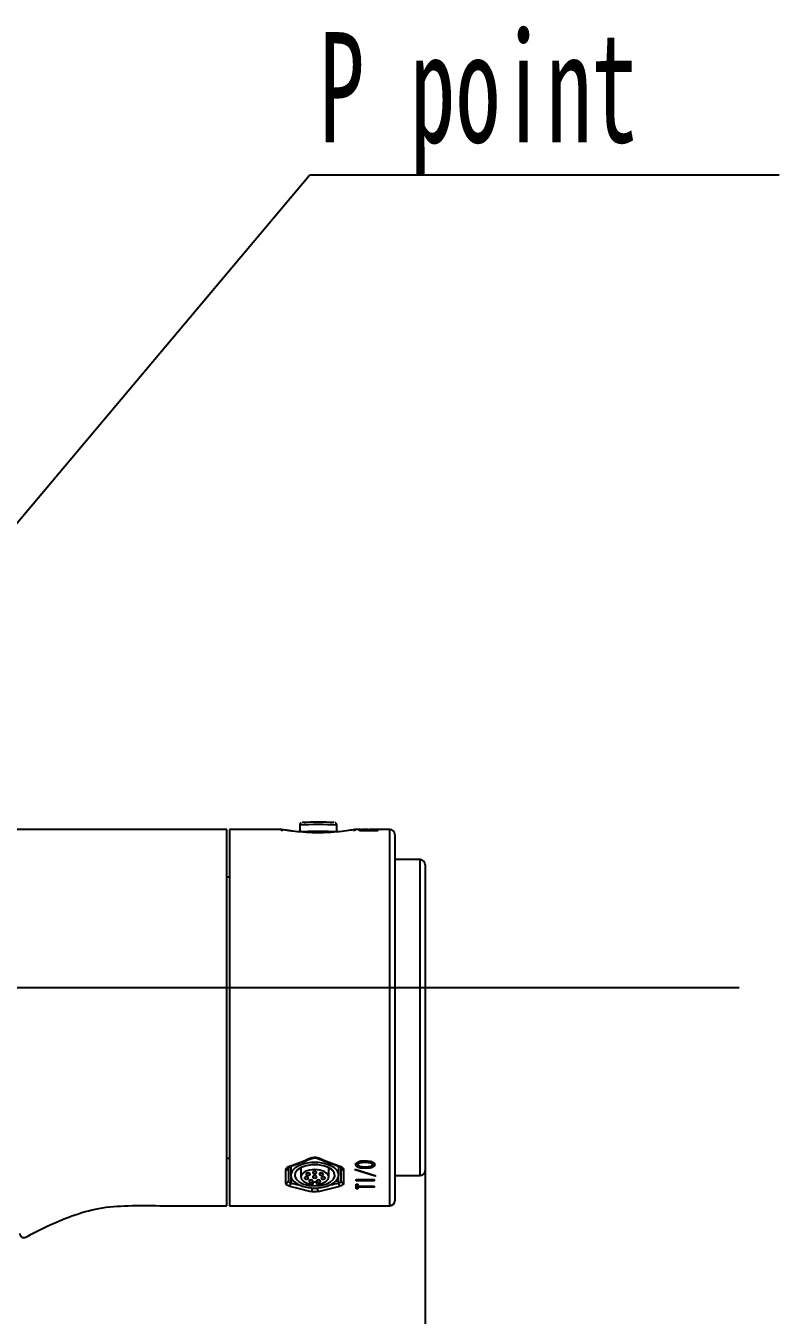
# Model space of a CAD drawing. Header units: millimetres. Extents: x 0 to 841, y 0 to 594.
# Drawn here: x 442.1 to 479.7, y 130.1 to 194.3 of the extents above; entities that cross this region are included whole.
import ezdxf

# ---------------------------------------------------------------- set-up
doc = ezdxf.new("R2010")
doc.units = ezdxf.units.MM
doc.layers.add('细线层', color=7, linetype='Continuous', lineweight=25)
doc.styles.add('SLDTEXTSTYLE5', font='TXT', dxfattribs={"width": 0.605})
doc.dimstyles.new('SLDDIMSTYLE0', dxfattribs={"dimtxt": 5.5, "dimasz": 4.08, "dimexe": 0, "dimexo": 0.0625, "dimgap": 1.375, "dimtad": 2, "dimdec": 1, "dimlfac": 4, "dimrnd": 1e-09, "dimzin": 12, "dimdsep": 46, "dimtxsty": 'SLDTEXTSTYLE5', "dimsah": 1, "dimcen": 0.09, "dimadec": 0, "dimazin": 3, "dimtfac": 1, "dimtdec": 1, "dimtofl": 0, "dimtmove": 0, "dimatfit": 3, "dimfxl": 0, "dimfrac": 2, "dimtolj": 1, "dimtzin": 12, "dimarcsym": 0})
doc.dimstyles.new('SLDDIMSTYLE4', dxfattribs={"dimtxt": 5.5, "dimasz": 4.08, "dimexe": 0, "dimexo": 0.0625, "dimgap": 1.375, "dimtad": 0, "dimtih": 1, "dimtoh": 1, "dimdec": 1, "dimlfac": 4, "dimrnd": 1e-09, "dimzin": 12, "dimdsep": 46, "dimtxsty": 'SLDTEXTSTYLE5', "dimsah": 1, "dimcen": 0, "dimadec": 0, "dimazin": 3, "dimtfac": 1, "dimtdec": 1, "dimtofl": 0, "dimtmove": 0, "dimatfit": 3, "dimfxl": 0, "dimfrac": 2, "dimtolj": 1, "dimtzin": 12, "dimarcsym": 0})
doc.dimstyles.new('SLDDIMSTYLE5', dxfattribs={"dimtxt": 0.18, "dimasz": 4.08, "dimexe": 0, "dimexo": 0.0625, "dimgap": 0, "dimtad": 0, "dimtih": 1, "dimtoh": 1, "dimdec": 0, "dimrnd": 1e-09, "dimzin": 0, "dimdsep": 46, "dimtxsty": 'Standard', "dimsah": 1, "dimcen": 0.09, "dimadec": 0, "dimazin": 0, "dimtfac": 4.08, "dimtdec": 0, "dimtofl": 0, "dimtmove": 0, "dimatfit": 3, "dimfxl": 0, "dimfrac": 2, "dimtolj": 1, "dimtzin": 0, "dimarcsym": 0})

# ---------------------------------------------------------------- blocks, each defined once
blk = doc.blocks.new('_D_7')
at = {"layer": '细线层'}
for p, q in [((422.202, 150.15), (422.202, 93.051)), ((462.027, 137.262), (462.027, 93.051)), ((422.202, 95.051), (462.027, 95.051))]:
    blk.add_line(p, q, dxfattribs=at)
for points in [[(422.202, 95.051), (426.282, 94.543), (426.282, 95.559)], [(462.027, 95.051), (457.947, 95.559), (457.947, 94.543)]]:
    blk.add_solid(points, dxfattribs=at)
at = {"layer": '细线层', "insert": (433.818, 102.141), "char_height": 5.5, "attachment_point": 1, "style": 'SLDTEXTSTYLE5'}
blk.add_mtext('159.3', dxfattribs=at)
blk = doc.blocks.new('_D_9')
at = {"layer": '细线层'}
for p, q in [((317.077, 146.387), (348.808, 114.656)), ((348.808, 114.656), (423.57, 39.894)), ((423.57, 39.894), (454.56, 39.894))]:
    blk.add_line(p, q, dxfattribs=at)
blk.add_solid([(348.808, 114.656), (346.282, 117.9), (345.564, 117.182)], dxfattribs=at)
at = {"layer": '细线层', "char_height": 5.5, "attachment_point": 1, "style": 'SLDTEXTSTYLE5'}
for s, insert in [('S', (425.158, 46.984)), ('R179.5', (430.199, 46.984))]:
    blk.add_mtext(s, dxfattribs=dict(at, insert=insert))
blk = doc.blocks.new('SW_NOTE_3')
at = {"layer": '细线层', "color": 0}
blk.add_line((23.412, 0), (0, 0), dxfattribs=at)
at = {"layer": '细线层', "color": 0, "insert": (0.481, 7.131), "char_height": 5.5, "attachment_point": 1, "style": 'SLDTEXTSTYLE5'}
blk.add_mtext('P point', dxfattribs=at)

msp = doc.modelspace()

# ---------------------------------------------------------------- linework, layer by layer
at = {"color": 7, "linetype": 'Continuous', "lineweight": 25}
for p, q in [((452.152, 135.512), (452.152, 154.262)), ((454.85, 154.262), (452.277, 154.262)), ((452.277, 154.262), (452.277, 135.512)), ((455.777, 154.486), (455.777, 154.155)), ((457.627, 154.155), (457.627, 154.486)), ((458.808, 154.262), (458.545, 154.262)), ((459.399, 154.262), (459.237, 154.262)), ((459.266, 154.262), (459.521, 154.262)), ((459.675, 154.262), (459.282, 154.261)), ((460.277, 154.262), (459.658, 154.262)), ((458.766, 154.252), (458.766, 154.261)), ((459.675, 154.252), (458.766, 154.252)), ((458.766, 154.246), (458.867, 154.246)), ((458.766, 154.196), (458.766, 154.246)), ((459.675, 154.196), (458.766, 154.196)), ((458.867, 154.257), (458.867, 154.26)), ((458.867, 154.257), (459.181, 154.257)), ((458.867, 154.252), (458.867, 154.257)), ((458.867, 154.209), (458.867, 154.246)), ((458.867, 154.209), (459.165, 154.209)), ((458.867, 154.209), (458.867, 154.196)), ((459.165, 154.239), (459.266, 154.239)), ((459.165, 154.209), (459.165, 154.239)), ((459.165, 154.209), (459.165, 154.196)), ((459.181, 154.257), (459.181, 154.261)), ((459.181, 154.252), (459.181, 154.257)), ((459.266, 154.209), (459.266, 154.239)), ((459.266, 154.209), (459.675, 154.209)), ((459.266, 154.209), (459.266, 154.196)), ((459.282, 154.257), (459.282, 154.261)), ((459.282, 154.257), (459.675, 154.257)), ((459.282, 154.257), (459.282, 154.252)), ((459.675, 154.252), (459.675, 154.257)), ((459.675, 154.196), (459.675, 154.209)), ((460.527, 154.012), (460.527, 135.762)), ((461.777, 152.762), (460.527, 152.762)), ((462.027, 152.512), (462.027, 137.262)), ((452.277, 151.887), (452.152, 151.887)), ((452.152, 137.887), (452.277, 137.887)), ((458.681, 137.637), (458.681, 137.559)), ((459.149, 137.734), (459.043, 137.74)), ((459.043, 137.74), (459.043, 137.663)), ((459.41, 137.637), (459.41, 137.559)), ((455.089, 136.632), (455.089, 137.293)), ((455.214, 137.394), (455.214, 136.742)), ((455.329, 137.476), (455.329, 137.03)), ((455.827, 137.409), (455.827, 136.945)), ((457.227, 136.945), (457.227, 137.409)), ((457.724, 137.03), (457.724, 137.476)), ((457.839, 136.742), (457.839, 137.394)), ((457.964, 137.293), (457.964, 136.632)), ((458.527, 137.298), (458.559, 137.329)), ((459.532, 136.981), (458.527, 137.298)), ((458.559, 137.329), (459.564, 137.009)), ((459.043, 137.377), (459.043, 137.457)), ((459.532, 136.981), (459.532, 137.02)), ((459.564, 137.009), (459.532, 136.981)), ((460.527, 137.012), (461.777, 137.012)), ((456.427, 136.639), (456.427, 136.577)), ((456.627, 136.577), (456.627, 136.639)), ((458.591, 136.819), (459.5, 136.819)), ((458.591, 136.758), (458.591, 136.819)), ((459.5, 136.758), (458.591, 136.758)), ((458.591, 136.591), (458.692, 136.591)), ((458.591, 136.35), (458.591, 136.591)), ((458.692, 136.441), (458.591, 136.441)), ((458.692, 136.35), (458.591, 136.35)), ((458.692, 136.494), (458.692, 136.591)), ((458.692, 136.494), (459.5, 136.494)), ((458.692, 136.44), (458.692, 136.494)), ((458.692, 136.35), (458.692, 136.44)), ((459.5, 136.44), (458.692, 136.44)), ((459.5, 136.758), (459.5, 136.819)), ((459.5, 136.44), (459.5, 136.494)), ((452.277, 135.512), (460.277, 135.512))]:
    msp.add_line(p, q, dxfattribs=at)
at = {"color": 8, "linetype": 'Continuous', "lineweight": 25}
for p, q in [((460.277, 135.512), (460.277, 154.262)), ((461.777, 137.012), (461.777, 152.762)), ((455.339, 136.948), (455.339, 136.65)), ((457.714, 136.65), (457.714, 136.948)), ((456.402, 136.395), (456.402, 136.397)), ((456.652, 136.397), (456.652, 136.395))]:
    msp.add_line(p, q, dxfattribs=at)
at = {"color": 7, "linetype": 'Continuous', "lineweight": 25, "flags": 128}
for points in [[(456.527, 136.393), (456.85, 136.417), (457.149, 136.486), (457.402, 136.595), (457.59, 136.737), (457.699, 136.9), (457.722, 137.073), (457.655, 137.243), (457.505, 137.397), (457.283, 137.523), (457.004, 137.613), (456.69, 137.66), (456.364, 137.66), (456.05, 137.613), (455.771, 137.523), (455.548, 137.397), (455.398, 137.243), (455.332, 137.073), (455.354, 136.9), (455.464, 136.737), (455.652, 136.595), (455.905, 136.486), (456.204, 136.417), (456.527, 136.393)], [(456.527, 136.498), (456.822, 136.522), (457.09, 136.591), (457.309, 136.698), (457.458, 136.836), (457.524, 136.99), (457.502, 137.148), (457.393, 137.295), (457.207, 137.419), (456.961, 137.508), (456.676, 137.555), (456.378, 137.555), (456.093, 137.508), (455.847, 137.419), (455.661, 137.295), (455.552, 137.148), (455.53, 136.99), (455.596, 136.836), (455.745, 136.698), (455.963, 136.591), (456.232, 136.522), (456.527, 136.498)], [(456.627, 136.577), (456.873, 136.622), (457.072, 136.712), (457.195, 136.834), (457.225, 136.972), (457.158, 137.106), (457.004, 137.217), (456.783, 137.291), (456.527, 137.317), (456.271, 137.291), (456.05, 137.217), (455.895, 137.106), (455.829, 136.972), (455.859, 136.834), (455.982, 136.712), (456.18, 136.622), (456.427, 136.577)], [(456.21, 136.907), (456.194, 136.925), (456.166, 136.94), (456.129, 136.947), (456.09, 136.947), (456.055, 136.938), (456.028, 136.923), (456.014, 136.904), (456.015, 136.883), (456.031, 136.864), (456.059, 136.85), (456.096, 136.842), (456.135, 136.843), (456.17, 136.851), (456.197, 136.866), (456.211, 136.886), (456.21, 136.907)], [(456.273, 137.053), (456.291, 137.071), (456.294, 137.092), (456.282, 137.111), (456.257, 137.127), (456.222, 137.137), (456.183, 137.139), (456.146, 137.132), (456.116, 137.119), (456.098, 137.1), (456.095, 137.08), (456.107, 137.06), (456.132, 137.044), (456.167, 137.035), (456.206, 137.033), (456.243, 137.039), (456.273, 137.053)], [(456.527, 137.118), (456.565, 137.122), (456.598, 137.133), (456.619, 137.15), (456.627, 137.171), (456.619, 137.191), (456.598, 137.208), (456.565, 137.22), (456.527, 137.224), (456.489, 137.22), (456.456, 137.208), (456.434, 137.191), (456.427, 137.171), (456.434, 137.15), (456.456, 137.133), (456.489, 137.122), (456.527, 137.118)], [(456.527, 136.892), (456.565, 136.896), (456.598, 136.907), (456.619, 136.925), (456.627, 136.945), (456.619, 136.965), (456.598, 136.983), (456.565, 136.994), (456.527, 136.998), (456.489, 136.994), (456.456, 136.983), (456.434, 136.965), (456.427, 136.945), (456.434, 136.925), (456.456, 136.907), (456.489, 136.896), (456.527, 136.892)], [(456.781, 137.053), (456.811, 137.039), (456.848, 137.033), (456.887, 137.035), (456.921, 137.044), (456.947, 137.06), (456.958, 137.08), (456.955, 137.1), (456.937, 137.119), (456.907, 137.132), (456.87, 137.139), (456.831, 137.137), (456.797, 137.127), (456.772, 137.111), (456.76, 137.092), (456.763, 137.071), (456.781, 137.053)], [(456.844, 136.907), (456.843, 136.886), (456.856, 136.866), (456.883, 136.851), (456.919, 136.843), (456.958, 136.842), (456.994, 136.85), (457.023, 136.864), (457.039, 136.883), (457.04, 136.904), (457.026, 136.923), (456.999, 136.938), (456.963, 136.947), (456.924, 136.947), (456.888, 136.94), (456.86, 136.925), (456.844, 136.907)], [(456.386, 136.789), (456.348, 136.795), (456.309, 136.792), (456.276, 136.781), (456.252, 136.765), (456.243, 136.745), (456.248, 136.724), (456.268, 136.706), (456.299, 136.694), (456.337, 136.688), (456.375, 136.691), (456.409, 136.702), (456.432, 136.718), (456.442, 136.739), (456.437, 136.759), (456.417, 136.777), (456.386, 136.789)], [(456.627, 136.639), (456.619, 136.66), (456.598, 136.677), (456.565, 136.689), (456.527, 136.693), (456.489, 136.689), (456.456, 136.677), (456.434, 136.66), (456.427, 136.639)], [(456.668, 136.789), (456.637, 136.777), (456.617, 136.759), (456.611, 136.739), (456.621, 136.718), (456.645, 136.702), (456.678, 136.691), (456.717, 136.688), (456.755, 136.694), (456.786, 136.706), (456.806, 136.724), (456.811, 136.745), (456.801, 136.765), (456.778, 136.781), (456.744, 136.792), (456.706, 136.795), (456.668, 136.789)]]:
    msp.add_lwpolyline(points, dxfattribs=at)
at = {"color": 8, "linetype": 'Continuous', "lineweight": 25, "flags": 128}
for points in [[(456.339, 137.893), (456.353, 137.88), (456.366, 137.872), (456.377, 137.869), (456.385, 137.87)], [(456.714, 137.893), (456.701, 137.88), (456.688, 137.872), (456.676, 137.869), (456.669, 137.87)]]:
    msp.add_lwpolyline(points, dxfattribs=at)
at = {"color": 8, "linetype": 'Continuous', "lineweight": 25}
for centre, radius, start, end in [((456.702, 137.56), 16.951, 86.87184, 93.12816), ((455.312, 137.514), 0.0423, 212.45978, 278.61193), ((457.741, 137.514), 0.0423, 261.38807, 327.54022)]:
    msp.add_arc(centre, radius, start, end, dxfattribs=at)
at = {"color": 7, "linetype": 'Continuous', "lineweight": 25}
for centre, radius, start, end in [((456.702, 139.558), 15.074, 86.96259, 93.03787), ((460.277, 154.012), 0.25, 0, 90), ((456.701, 96.566), 57.596, 88.99863, 90.98934), ((461.777, 152.512), 0.25, 0, 90), ((455.1, 137.407), 0.115, 264.64441, 353.37494), ((457.954, 137.407), 0.115, 186.62506, 275.35559), ((461.777, 137.262), 0.25, 270, 0), ((455.096, 136.75), 0.118, 266.59977, 356.1294), ((455.118, 136.636), 0.222, 315.76988, 3.77398), ((456.196, 136.372), 0.207, 313.82297, 6.46395), ((456.858, 136.372), 0.207, 173.53605, 226.17703), ((457.936, 136.636), 0.222, 176.22602, 224.23012), ((457.957, 136.75), 0.118, 183.8706, 273.40023), ((460.277, 135.762), 0.25, 270, 0), ((442.027, 134.121), 0.2, 179.99997, 302.17157)]:
    msp.add_arc(centre, radius, start, end, dxfattribs=at)
for centre, major_axis, start_param, end_param in [((453.652, 144.887), (15.78, 6.279), 4.640219, 4.707159), ((459.402, 144.887), (15.78, -6.279), 4.717619, 4.784559), ((453.652, 144.887), (15.78, -6.279), 4.987761, 5.0547), ((459.402, 144.887), (15.78, 6.279), 4.370078, 4.437017)]:
    msp.add_ellipse(centre, major_axis=major_axis, ratio=0.441166, start_param=start_param, end_param=end_param, dxfattribs=at)
at = {"color": 8, "linetype": 'Continuous', "lineweight": 25}
for centre, major_axis, start_param, end_param in [((453.714, 144.945), (15.794, -6.161), 4.982782, 5.008002), ((459.339, 144.945), (15.794, 6.161), 4.416776, 4.441996)]:
    msp.add_ellipse(centre, major_axis=major_axis, ratio=0.436857, start_param=start_param, end_param=end_param, dxfattribs=at)
at = {"color": 7, "linetype": 'Continuous', "lineweight": 25}
for points, knots in [([(452.152, 154.262), (451.338, 154.262), (449.789, 154.262), (447.57, 154.263), (445.546, 154.262), (443.686, 154.265), (441.982, 154.255), (440.544, 154.278), (439.385, 154.048), (438.493, 153.734), (437.73, 153.345), (437.028, 152.876), (436.408, 152.345), (435.876, 151.761), (435.362, 151.063), (434.879, 150.181), (434.562, 149.266), (434.41, 148.51), (434.338, 147.953), (434.337, 147.425), (434.273, 146.93), (434.053, 146.595), (433.807, 146.373), (433.53, 146.213), (433.224, 146.145), (432.971, 146.151), (432.757, 146.146), (432.517, 146.177), (432.251, 146.277), (432.018, 146.433), (431.835, 146.622), (431.71, 146.824), (431.611, 147.062), (431.568, 147.408), (431.58, 147.899), (431.576, 148.55), (431.576, 149.034), (431.577, 149.302)], [0, 0, 0, 0, 0.087837, 0.16707, 0.239469, 0.306236, 0.367716, 0.423525, 0.460802, 0.494604, 0.525271, 0.552991, 0.585535, 0.613101, 0.637987, 0.678963, 0.721093, 0.741839, 0.762161, 0.781496, 0.799029, 0.81496, 0.823442, 0.834767, 0.849078, 0.856498, 0.862051, 0.872225, 0.882314, 0.892489, 0.902186, 0.910471, 0.91798, 0.929822, 0.947784, 0.971009, 1, 1, 1, 1]), ([(455.854, 154.601), (455.85, 154.6), (455.839, 154.595), (455.815, 154.578), (455.791, 154.547), (455.777, 154.514), (455.778, 154.492), (455.779, 154.486)], [0, 0, 0, 0, 0.088103, 0.315709, 0.579098, 0.872994, 1, 1, 1, 1]), ([(457.626, 154.484), (457.626, 154.487), (457.629, 154.505), (457.618, 154.535), (457.599, 154.567), (457.576, 154.587), (457.557, 154.599), (457.548, 154.602), (457.545, 154.603)], [0, 0, 0, 0, 0.052911, 0.336169, 0.561248, 0.752251, 0.915366, 1, 1, 1, 1]), ([(458.766, 154.261), (458.768, 154.261), (458.771, 154.262), (458.797, 154.262), (458.825, 154.262), (458.853, 154.262), (458.867, 154.262)], [0, 0, 0, 0, 0.401235, 0.608814, 0.803056, 1, 1, 1, 1]), ([(459.026, 154.262), (459.002, 154.262), (458.966, 154.262), (458.925, 154.262), (458.899, 154.262), (458.882, 154.262), (458.869, 154.261), (458.868, 154.261), (458.867, 154.26)], [0, 0, 0, 0, 0.249194, 0.374244, 0.499233, 0.625712, 0.74963, 1, 1, 1, 1]), ([(459.181, 154.261), (459.18, 154.261), (459.179, 154.261), (459.169, 154.262), (459.151, 154.262), (459.119, 154.262), (459.08, 154.262), (459.047, 154.262), (459.026, 154.262)], [0, 0, 0, 0, 0.125382, 0.250635, 0.500105, 0.619917, 0.750073, 1, 1, 1, 1]), ([(459.179, 154.262), (459.199, 154.262), (459.239, 154.263), (459.257, 154.262), (459.266, 154.262)], [0, 0, 0, 0, 0.4996592, 1, 1, 1, 1]), ([(454.853, 154.255), (454.846, 154.254), (454.832, 154.253), (454.91, 154.235), (454.945, 154.227)], [0, 0, 0, 0, 0.5533555, 1, 1, 1, 1]), ([(456.702, 154.102), (456.65, 154.103), (456.393, 154.104), (455.939, 154.126), (455.484, 154.174), (455.31, 154.199), (455.254, 154.207)], [0, 0, 0, 0, 0.091141, 0.456989, 0.826016, 1, 1, 1, 1]), ([(458.545, 154.258), (458.533, 154.258), (458.502, 154.258), (458.226, 154.214), (457.772, 154.156), (457.232, 154.11), (456.861, 154.105), (456.702, 154.102)], [0, 0, 0, 0, 0.146516, 0.371581, 0.59945, 0.828781, 1, 1, 1, 1]), ([(458.452, 154.223), (458.453, 154.223), (458.562, 154.246), (458.569, 154.253), (458.576, 154.26)], [0, 0, 0, 0, 0.016523, 1, 1, 1, 1]), ([(455.319, 137.472), (455.408, 137.504), (455.764, 137.632), (456.119, 137.768), (456.385, 137.87)], [0, 0, 0, 0, 0.250613, 1, 1, 1, 1]), ([(456.339, 137.893), (456.377, 137.905), (456.453, 137.929), (456.582, 137.929), (456.668, 137.911), (456.709, 137.895), (456.714, 137.893)], [0, 0, 0, 0, 0.318535, 0.636604, 0.953607, 1, 1, 1, 1]), ([(456.386, 137.869), (456.393, 137.872), (456.424, 137.885), (456.494, 137.897), (456.588, 137.895), (456.642, 137.878), (456.669, 137.87)], [0, 0, 0, 0, 0.092872, 0.392493, 0.696753, 1, 1, 1, 1]), ([(456.669, 137.87), (456.757, 137.835), (457.112, 137.698), (457.468, 137.569), (457.735, 137.472)], [0, 0, 0, 0, 0.249346, 1, 1, 1, 1]), ([(458.58, 137.559), (458.582, 137.575), (458.585, 137.607), (458.617, 137.653), (458.67, 137.69), (458.76, 137.724), (458.888, 137.742), (458.991, 137.744), (459.043, 137.745)], [0, 0, 0, 0, 0.12499, 0.249792, 0.374644, 0.49958, 0.749481, 1, 1, 1, 1]), ([(458.757, 137.483), (458.75, 137.484), (458.719, 137.489), (458.67, 137.51), (458.617, 137.545), (458.585, 137.589), (458.582, 137.621), (458.58, 137.637)], [0, 0, 0, 0, 0.061921, 0.29747, 0.532229, 0.766116, 1, 1, 1, 1]), ([(459.043, 137.377), (458.991, 137.377), (458.887, 137.379), (458.759, 137.397), (458.669, 137.43), (458.617, 137.466), (458.585, 137.51), (458.582, 137.542), (458.58, 137.559)], [0, 0, 0, 0, 0.250533, 0.50034, 0.625288, 0.750192, 0.874998, 1, 1, 1, 1]), ([(459.043, 137.74), (458.969, 137.739), (458.877, 137.738), (458.77, 137.719), (458.724, 137.699), (458.695, 137.676), (458.683, 137.654), (458.682, 137.642), (458.681, 137.637)], [0, 0, 0, 0, 0.501658, 0.627017, 0.75175, 0.875843, 0.937953, 1, 1, 1, 1]), ([(459.043, 137.663), (458.969, 137.662), (458.877, 137.661), (458.77, 137.641), (458.724, 137.621), (458.695, 137.598), (458.683, 137.576), (458.682, 137.564), (458.681, 137.559)], [0, 0, 0, 0, 0.500335, 0.625487, 0.750311, 0.874919, 0.937456, 1, 1, 1, 1]), ([(458.681, 137.559), (458.681, 137.556), (458.681, 137.55), (458.685, 137.539), (458.695, 137.519), (458.724, 137.496), (458.768, 137.476), (458.875, 137.455), (458.968, 137.454), (459.043, 137.454)], [0, 0, 0, 0, 0.031328, 0.062639, 0.12518, 0.249839, 0.374687, 0.499789, 1, 1, 1, 1]), ([(459.043, 137.745), (459.149, 137.743), (459.282, 137.741), (459.419, 137.69), (459.472, 137.653), (459.506, 137.607), (459.509, 137.575), (459.511, 137.559)], [0, 0, 0, 0, 0.499247, 0.624911, 0.750602, 0.874, 1, 1, 1, 1]), ([(459.41, 137.559), (459.41, 137.561), (459.409, 137.567), (459.406, 137.579), (459.395, 137.598), (459.365, 137.621), (459.318, 137.641), (459.211, 137.661), (459.117, 137.662), (459.043, 137.663)], [0, 0, 0, 0, 0.031328, 0.062634, 0.125157, 0.249775, 0.374642, 0.499762, 1, 1, 1, 1]), ([(459.511, 137.559), (459.509, 137.542), (459.506, 137.51), (459.472, 137.465), (459.419, 137.43), (459.329, 137.397), (459.199, 137.379), (459.095, 137.377), (459.043, 137.377)], [0, 0, 0, 0, 0.125008, 0.249786, 0.374699, 0.499673, 0.749493, 1, 1, 1, 1]), ([(459.043, 137.454), (459.118, 137.454), (459.212, 137.455), (459.32, 137.476), (459.366, 137.496), (459.395, 137.519), (459.408, 137.541), (459.409, 137.553), (459.41, 137.559)], [0, 0, 0, 0, 0.500191, 0.62531, 0.750199, 0.874912, 0.937439, 1, 1, 1, 1]), ([(459.41, 137.637), (459.41, 137.64), (459.409, 137.645), (459.406, 137.657), (459.395, 137.676), (459.365, 137.698), (459.334, 137.713), (459.316, 137.717), (459.315, 137.717)], [0, 0, 0, 0, 0.08204, 0.164072, 0.328019, 0.655759, 0.985253, 1, 1, 1, 1]), ([(459.511, 137.637), (459.509, 137.621), (459.506, 137.589), (459.472, 137.544), (459.418, 137.51), (459.369, 137.489), (459.338, 137.484), (459.332, 137.483)], [0, 0, 0, 0, 0.234922, 0.469803, 0.705652, 0.94229, 1, 1, 1, 1]), ([(455.089, 137.293), (455.094, 137.318), (455.102, 137.368), (455.167, 137.441), (455.239, 137.474), (455.277, 137.491)], [0, 0, 0, 0, 0.3242543, 0.6476025, 1, 1, 1, 1]), ([(455.214, 137.394), (455.214, 137.394), (455.214, 137.395), (455.218, 137.408), (455.253, 137.444), (455.297, 137.462), (455.319, 137.472)], [0, 0, 0, 0, 0.095205, 0.440904, 0.71525, 1, 1, 1, 1]), ([(457.734, 137.471), (457.742, 137.469), (457.775, 137.458), (457.815, 137.431), (457.839, 137.401), (457.84, 137.395), (457.839, 137.393), (457.839, 137.392)], [0, 0, 0, 0, 0.0863298, 0.3642581, 0.6357588, 0.9152824, 1, 1, 1, 1]), ([(457.777, 137.491), (457.811, 137.476), (457.88, 137.445), (457.949, 137.373), (457.959, 137.321), (457.964, 137.293)], [0, 0, 0, 0, 0.3212152, 0.643777, 1, 1, 1, 1]), ([(455.277, 136.481), (455.242, 136.492), (455.174, 136.514), (455.104, 136.568), (455.094, 136.61), (455.089, 136.632)], [0, 0, 0, 0, 0.321191, 0.643777, 1, 1, 1, 1]), ([(455.214, 136.742), (455.218, 136.729), (455.224, 136.703), (455.271, 136.67), (455.316, 136.657), (455.339, 136.65)], [0, 0, 0, 0, 0.355106, 0.677697, 1, 1, 1, 1]), ([(456.402, 136.395), (456.405, 136.394), (456.433, 136.39), (456.49, 136.384), (456.576, 136.384), (456.626, 136.391), (456.652, 136.395)], [0, 0, 0, 0, 0.04645, 0.363451, 0.681414, 1, 1, 1, 1]), ([(457.714, 136.65), (457.739, 136.658), (457.787, 136.672), (457.831, 136.705), (457.836, 136.73), (457.839, 136.742)], [0, 0, 0, 0, 0.353533, 0.676806, 1, 1, 1, 1]), ([(457.964, 136.632), (457.96, 136.612), (457.952, 136.572), (457.886, 136.517), (457.814, 136.493), (457.777, 136.481)], [0, 0, 0, 0, 0.324255, 0.647604, 1, 1, 1, 1]), ([(456.714, 136.222), (456.676, 136.215), (456.6, 136.202), (456.472, 136.201), (456.386, 136.212), (456.345, 136.221), (456.339, 136.222)], [0, 0, 0, 0, 0.318536, 0.636568, 0.95361, 1, 1, 1, 1]), ([(442.132, 133.948), (442.484, 134.132), (443.232, 134.523), (444.436, 135.03), (445.785, 135.432), (447.266, 135.535), (448.824, 135.507), (450.464, 135.515), (451.581, 135.513), (452.152, 135.512)], [0, 0, 0, 0, 0.115549, 0.245292, 0.380108, 0.52283, 0.67491, 0.833978, 1, 1, 1, 1])]:
    msp.add_open_spline(points, degree=3, knots=knots, dxfattribs=at)
at = {"color": 8, "linetype": 'Continuous', "lineweight": 25}
msp.add_open_spline([(455.254, 154.207), (455.182, 154.217), (454.973, 154.244), (454.839, 154.267), (454.848, 154.26), (454.85, 154.259)], degree=3, knots=[0, 0, 0, 0, 0.315212, 0.90385, 1, 1, 1, 1], dxfattribs=at)
at = {"layer": '细线层'}
msp.add_line((317.077, 146.387), (477.679, 146.387), dxfattribs=at)

# ---------------------------------------------------------------- block references
msp.add_blockref('SW_NOTE_3', (456.263, 186.884), dxfattribs=at)

# ---------------------------------------------------------------- dimensions: what is measured, and where the dimension line sits
dim = msp.add_linear_dim(base=(462.027, 95.051), p1=(422.202, 150.15), p2=(462.027, 137.262), angle=0, dimstyle='SLDDIMSTYLE0', dxfattribs=at)
dim.commit()
dim.dimension.update_dxf_attribs({"geometry": '_D_7', "text_midpoint": (443.271, 95.051), "dimtype": 160})
dim = msp.add_radius_dim(center=(317.077, 146.387), mpoint=(348.808, 114.656), text='S<>', dimstyle='SLDDIMSTYLE4', dxfattribs=at)
dim.commit()
dim.dimension.update_dxf_attribs({"geometry": '_D_9', "text_midpoint": (439.859, 44.114), "dimtype": 164})

# ---------------------------------------------------------------- leaders
msp.add_leader([(422.202, 146.387), (456.263, 186.884)], dimstyle='SLDDIMSTYLE5', dxfattribs=at)

doc.saveas('drawing.dxf')
